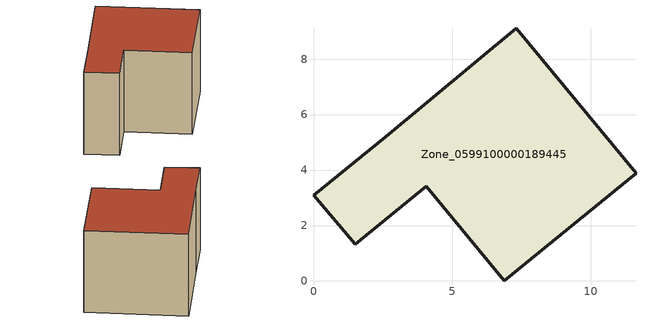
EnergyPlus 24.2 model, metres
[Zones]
Zone_0599100000189445
 floor ground (C_G): 7.32,9.12 11.63,3.88 6.87,0 4.06,3.42 1.51,1.33 0,3.09 2.6,5.2 z1.97
 wall outside (C_F): 2.6,5.2 0,3.09 1.51,1.33 4.06,3.42 6.87,0 11.63,3.88 7.32,9.12 2.6,5.2 z1.97:7.84
 roof outside (C_R): 11.63,3.88 7.32,9.12 2.6,5.2 0,3.09 1.51,1.33 4.06,3.42 6.87,0 z7.84
[BUILDING]
Pand.0599100000189445: North Axis=0; Terrain=City; Loads Convergence Tolerance Value=0.04; Temperature Convergence Tolerance Value=0.4; Solar Distribution=FullExterior; Maximum Number of Warmup Days=25; Minimum Number of Warmup Days=1
[Site:Location]
Rotterdam.The.Hague.AP_ZH_NLD Design_Conditions: Latitude=51.96; Longitude=4.45; Time Zone=1; Elevation=-4.5
[SITE:GROUNDTEMPERATURE:BUILDINGSURFACE]
18, 18, 18, 18, 18, 18, 18, 18, 18, 18, 18, 18
[MATERIAL] Thermal Absorptance=0.9; Solar Absorptance=0.7; Visible Absorptance=0.7
Name | Roughness | Thickness | Conductivity | Density | Specific Heat
G.TI.1946-1964 | MediumSmooth | 0.15 | 1 | 540 | 1210
F.TI.1946-1964 | Rough | 0.3 | 0.857143 | 1920 | 840
R.TI.1946-1964 | MediumRough | 0.2 | 0.277778 | 1500 | 1000
[CONSTRUCTION]
C_G: G.TI.1946-1964
C_F: F.TI.1946-1964
C_R: R.TI.1946-1964
[ZONE]
Zone_0599100000189445: Type=1; Multiplier=1; Ceiling Height=Autocalculate; Volume=Autocalculate; Floor Area=autocalculate; Part of Total Floor Area=Yes
[ZONEINFILTRATION:DESIGNFLOWRATE]
Infil_Zone_0599100000189445: Zone or ZoneList or Space or SpaceList=Zone_0599100000189445; Schedule=AlwaysOn; Design Flow Rate Calculation Method=Flow/Area; Flow Rate per Floor Area=0.003; Constant Term Coefficient=1; Temperature Term Coefficient=0; Velocity Term Coefficient=0; Velocity Squared Term Coefficient=0
[HVACTEMPLATE:ZONE:IDEALLOADSAIRSYSTEM]
Zone_0599100000189445: Maximum Heating Supply Air Temperature=50; Minimum Cooling Supply Air Temperature=13; Maximum Heating Supply Air Humidity Ratio=0.0156; Minimum Cooling Supply Air Humidity Ratio=0.0077; Heating Limit=NoLimit; Cooling Limit=NoLimit; Dehumidification Control Type=ConstantSensibleHeatRatio; Cooling Sensible Heat Ratio=0.7; Dehumidification Setpoint=60; Humidification Control Type=None; Humidification Setpoint=30; Outdoor Air Method=None; Outdoor Air Flow Rate per Person=0.00944; Outdoor Air Flow Rate per Zone Floor Area=0; Outdoor Air Flow Rate per Zone=0; Demand Controlled Ventilation Type=None; Outdoor Air Economizer Type=NoEconomizer; Heat Recovery Type=None; Sensible Heat Recovery Effectiveness=0.7; Latent Heat Recovery Effectiveness=0.65
[ZONECONTROL:THERMOSTAT]
ThermostatControl_Zone_0599100000189445: Zone or ZoneList=Zone_0599100000189445; Control Type Schedule=DualSetpointControlType; Control 1=Thermostat_Zone_0599100000189445; Temperature Difference Between Cutout And Setpoint=0
[THERMOSTATSETPOINT:DUALSETPOINT]
Thermostat_Zone_0599100000189445: Heating Setpoint Temperature Schedule=HeatingSetpoint_Zone_0599100000189445; Cooling Setpoint Temperature Schedule=CoolingSetpoint_Zone_0599100000189445
[SCHEDULE:COMPACT]
HeatingSetpoint_Zone_0599100000189445: Through: 12/31, For: AllDays, Until: 24:00, 21
CoolingSetpoint_Zone_0599100000189445: Through: 12/31, For: AllDays, Until: 24:00, 24
DualSetpointControlType: Through: 12/31, For: AllDays, Until: 24:00, 4
AlwaysOn: Through: 12/31, For: AllDays, Until: 24:00, 1
